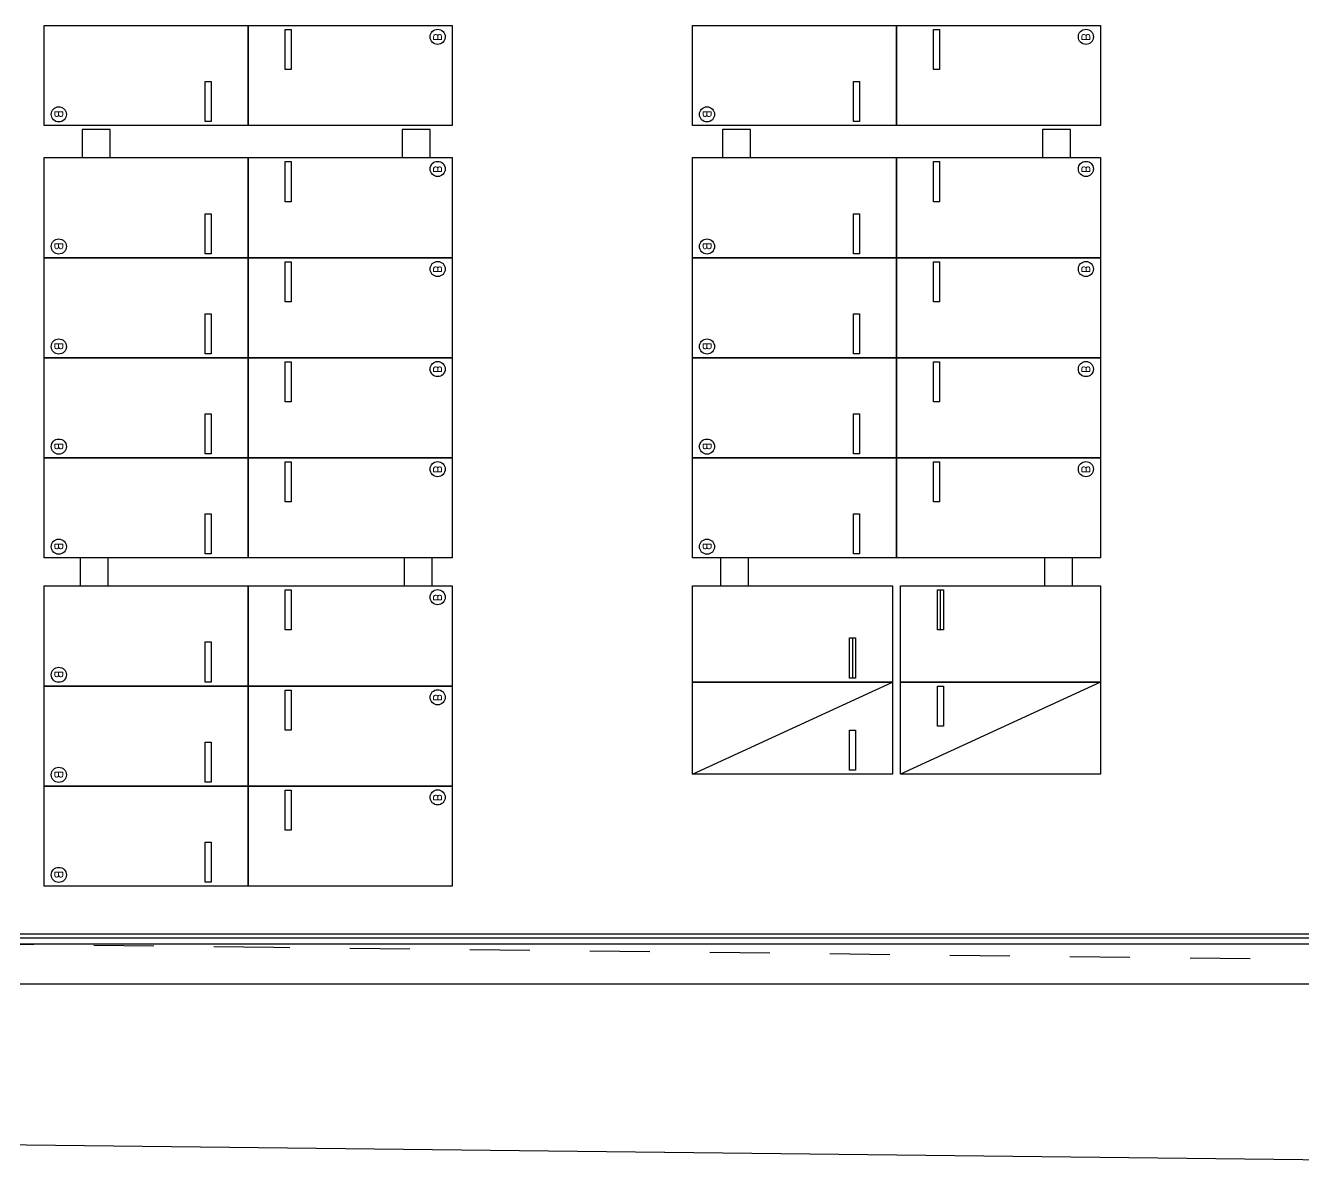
# Model space of a CAD drawing. Header units: millimetres. Extents: x -7614 to 421357, y 87385 to 341757.
# Drawn here: x 146406 to 178342, y 145100 to 173727 of the extents above; entities that cross this region are included whole.
import ezdxf

# ---------------------------------------------------------------- set-up
doc = ezdxf.new("R2010")
doc.units = ezdxf.units.MM
doc.header["$LTSCALE"] = 600
doc.header["$MEASUREMENT"] = 0
doc.linetypes.add('HIDDEN', pattern=[2, 1, -1])
doc.layers.add('e-plan', color=9, linetype='CONTINUOUS')
doc.styles.add('kiahn', font='romans.shx', dxfattribs={"bigfont": 'cadhs.shx'})

msp = doc.modelspace()

# ---------------------------------------------------------------- linework, layer by layer
at = {"layer": 'e-plan'}
for p, q in [((146870, 171227), (146870, 173727)), ((146870, 173727), (151970, 173727)), ((151970, 173727), (151970, 171227)), ((151970, 171227), (151970, 173727)), ((151970, 173727), (157070, 173727)), ((152895, 173627), (153045, 173627)), ((152895, 172627), (152895, 173627)), ((153045, 173627), (153045, 172627)), ((157070, 173727), (157070, 171227)), ((163070, 171227), (163070, 173727)), ((163070, 173727), (168170, 173727)), ((168170, 173727), (168170, 171227)), ((168170, 171227), (168170, 173727)), ((168170, 173727), (173270, 173727)), ((169095, 173627), (169245, 173627)), ((169095, 172627), (169095, 173627)), ((169245, 173627), (169245, 172627)), ((173270, 173727), (173270, 171227)), ((153045, 172627), (152895, 172627)), ((169245, 172627), (169095, 172627)), ((150895, 171327), (150895, 172327)), ((150895, 172327), (151045, 172327)), ((151045, 172327), (151045, 171327)), ((167095, 171327), (167095, 172327)), ((167095, 172327), (167245, 172327)), ((167245, 172327), (167245, 171327)), ((151970, 171227), (146870, 171227)), ((151045, 171327), (150895, 171327)), ((157070, 171227), (151970, 171227)), ((168170, 171227), (163070, 171227)), ((167245, 171327), (167095, 171327)), ((173270, 171227), (168170, 171227)), ((148520, 171127), (147820, 171127)), ((147820, 171127), (147820, 170427)), ((148520, 170427), (148520, 171127)), ((156520, 171127), (155820, 171127)), ((155820, 171127), (155820, 170427)), ((156520, 170427), (156520, 171127)), ((164520, 171127), (163820, 171127)), ((163820, 171127), (163820, 170427)), ((164520, 170427), (164520, 171127)), ((172520, 171127), (171820, 171127)), ((171820, 171127), (171820, 170427)), ((172520, 170427), (172520, 171127)), ((146870, 167927), (146870, 170427)), ((146870, 170427), (151970, 170427)), ((147820, 170427), (148520, 170427)), ((151970, 170427), (151970, 167927)), ((151970, 167927), (151970, 170427)), ((151970, 170427), (157070, 170427)), ((152895, 170327), (153045, 170327)), ((152895, 169327), (152895, 170327)), ((153045, 170327), (153045, 169327)), ((155820, 170427), (156520, 170427)), ((157070, 170427), (157070, 167927)), ((163070, 167927), (163070, 170427)), ((163070, 170427), (168170, 170427)), ((163820, 170427), (164520, 170427)), ((168170, 170427), (168170, 167927)), ((168170, 167927), (168170, 170427)), ((168170, 170427), (173270, 170427)), ((169095, 170327), (169245, 170327)), ((169095, 169327), (169095, 170327)), ((169245, 170327), (169245, 169327)), ((171820, 170427), (172520, 170427)), ((173270, 170427), (173270, 167927)), ((153045, 169327), (152895, 169327)), ((169245, 169327), (169095, 169327)), ((150895, 168027), (150895, 169027)), ((150895, 169027), (151045, 169027)), ((151045, 169027), (151045, 168027)), ((167095, 168027), (167095, 169027)), ((167095, 169027), (167245, 169027)), ((167245, 169027), (167245, 168027)), ((151045, 168027), (150895, 168027)), ((167245, 168027), (167095, 168027)), ((151970, 167927), (146870, 167927)), ((146870, 165427), (146870, 167927)), ((146870, 167927), (151970, 167927)), ((151970, 167927), (151970, 165427)), ((151970, 165427), (151970, 167927)), ((151970, 167927), (157070, 167927)), ((157070, 167927), (151970, 167927)), ((152895, 167827), (153045, 167827)), ((152895, 166827), (152895, 167827)), ((153045, 167827), (153045, 166827)), ((157070, 167927), (157070, 165427)), ((168170, 167927), (163070, 167927)), ((163070, 165427), (163070, 167927)), ((163070, 167927), (168170, 167927)), ((168170, 167927), (168170, 165427)), ((168170, 165427), (168170, 167927)), ((168170, 167927), (173270, 167927)), ((173270, 167927), (168170, 167927)), ((169095, 167827), (169245, 167827)), ((169095, 166827), (169095, 167827)), ((169245, 167827), (169245, 166827)), ((173270, 167927), (173270, 165427)), ((153045, 166827), (152895, 166827)), ((169245, 166827), (169095, 166827)), ((150895, 165527), (150895, 166527)), ((150895, 166527), (151045, 166527)), ((151045, 166527), (151045, 165527)), ((167095, 165527), (167095, 166527)), ((167095, 166527), (167245, 166527)), ((167245, 166527), (167245, 165527)), ((151045, 165527), (150895, 165527)), ((167245, 165527), (167095, 165527)), ((151970, 165427), (146870, 165427)), ((146870, 162927), (146870, 165427)), ((146870, 165427), (151970, 165427)), ((151970, 165427), (151970, 162927)), ((157070, 165427), (151970, 165427)), ((151970, 162927), (151970, 165427)), ((151970, 165427), (157070, 165427)), ((152895, 165327), (153045, 165327)), ((152895, 164327), (152895, 165327)), ((153045, 165327), (153045, 164327)), ((157070, 165427), (157070, 162927)), ((168170, 165427), (163070, 165427)), ((163070, 162927), (163070, 165427)), ((163070, 165427), (168170, 165427)), ((168170, 165427), (168170, 162927)), ((173270, 165427), (168170, 165427)), ((168170, 162927), (168170, 165427)), ((168170, 165427), (173270, 165427)), ((169095, 165327), (169245, 165327)), ((169095, 164327), (169095, 165327)), ((169245, 165327), (169245, 164327)), ((173270, 165427), (173270, 162927)), ((153045, 164327), (152895, 164327)), ((169245, 164327), (169095, 164327)), ((150895, 163027), (150895, 164027)), ((150895, 164027), (151045, 164027)), ((151045, 164027), (151045, 163027)), ((167095, 163027), (167095, 164027)), ((167095, 164027), (167245, 164027)), ((167245, 164027), (167245, 163027)), ((151970, 162927), (146870, 162927)), ((146870, 160427), (146870, 162927)), ((146870, 162927), (151970, 162927)), ((151045, 163027), (150895, 163027)), ((151970, 162927), (151970, 160427)), ((151970, 160427), (151970, 162927)), ((151970, 162927), (157070, 162927)), ((157070, 162927), (151970, 162927)), ((157070, 162927), (157070, 160427)), ((168170, 162927), (163070, 162927)), ((163070, 160427), (163070, 162927)), ((163070, 162927), (168170, 162927)), ((167245, 163027), (167095, 163027)), ((168170, 162927), (168170, 160427)), ((168170, 160427), (168170, 162927)), ((168170, 162927), (173270, 162927)), ((173270, 162927), (168170, 162927)), ((173270, 162927), (173270, 160427)), ((152895, 162827), (153045, 162827)), ((152895, 161827), (152895, 162827)), ((153045, 162827), (153045, 161827)), ((169095, 162827), (169245, 162827)), ((169095, 161827), (169095, 162827)), ((169245, 162827), (169245, 161827)), ((153045, 161827), (152895, 161827)), ((169245, 161827), (169095, 161827)), ((150895, 160527), (150895, 161527)), ((150895, 161527), (151045, 161527)), ((151045, 161527), (151045, 160527)), ((167095, 160527), (167095, 161527)), ((167095, 161527), (167245, 161527)), ((167245, 161527), (167245, 160527)), ((151970, 160427), (146870, 160427)), ((148470, 160427), (147770, 160427)), ((147770, 160427), (147770, 159727)), ((148470, 159727), (148470, 160427)), ((151045, 160527), (150895, 160527)), ((157070, 160427), (151970, 160427)), ((156570, 160427), (155870, 160427)), ((155870, 160427), (155870, 159727)), ((156570, 159727), (156570, 160427)), ((168170, 160427), (163070, 160427)), ((164470, 160427), (163770, 160427)), ((163770, 160427), (163770, 159727)), ((164470, 159727), (164470, 160427)), ((167245, 160527), (167095, 160527)), ((173270, 160427), (168170, 160427)), ((172570, 160427), (171870, 160427)), ((171870, 160427), (171870, 159727)), ((172570, 159727), (172570, 160427)), ((146870, 157227), (146870, 159727)), ((146870, 159727), (151970, 159727)), ((147770, 159727), (148470, 159727)), ((151970, 159727), (151970, 157227)), ((151970, 157227), (151970, 159727)), ((151970, 159727), (157070, 159727)), ((155870, 159727), (156570, 159727)), ((157070, 159727), (157070, 157227)), ((163070, 157327), (163070, 159727)), ((163070, 159727), (168070, 159727)), ((163770, 159727), (164470, 159727)), ((168070, 159727), (168070, 157327)), ((168270, 157327), (168270, 159727)), ((168270, 159727), (173270, 159727)), ((171870, 159727), (172570, 159727)), ((173270, 159727), (173270, 157327)), ((152895, 159627), (153045, 159627)), ((152895, 158627), (152895, 159627)), ((153045, 159627), (153045, 158627)), ((169195, 159627), (169345, 159627)), ((169195, 158627), (169195, 159627)), ((169270, 158627), (169270, 159627)), ((169345, 159627), (169345, 158627)), ((153045, 158627), (152895, 158627)), ((166995, 157427), (166995, 158427)), ((166995, 158427), (167145, 158427)), ((167070, 158427), (167070, 157427)), ((167145, 158427), (167145, 157427)), ((169345, 158627), (169195, 158627)), ((150895, 157327), (150895, 158327)), ((150895, 158327), (151045, 158327)), ((151045, 158327), (151045, 157327)), ((151970, 157227), (146870, 157227)), ((146870, 154727), (146870, 157227)), ((146870, 157227), (151970, 157227)), ((151045, 157327), (150895, 157327)), ((151970, 157227), (151970, 154727)), ((151970, 154727), (151970, 157227)), ((151970, 157227), (157070, 157227)), ((157070, 157227), (151970, 157227)), ((152895, 157127), (153045, 157127)), ((152895, 156127), (152895, 157127)), ((153045, 157127), (153045, 156127)), ((157070, 157227), (157070, 154727)), ((163070, 155027), (168070, 157327)), ((163070, 155027), (163070, 157327)), ((163070, 157327), (168070, 157327)), ((168070, 157327), (163070, 157327)), ((167145, 157427), (166995, 157427)), ((168070, 157327), (168070, 155027)), ((173270, 157327), (168270, 155027)), ((168270, 155027), (168270, 157327)), ((168270, 157327), (173270, 157327)), ((173270, 157327), (168270, 157327)), ((169195, 157227), (169345, 157227)), ((169195, 156227), (169195, 157227)), ((169345, 157227), (169345, 156227)), ((173270, 157327), (173270, 155027)), ((169345, 156227), (169195, 156227)), ((153045, 156127), (152895, 156127)), ((166995, 155127), (166995, 156127)), ((166995, 156127), (167145, 156127)), ((167145, 156127), (167145, 155127)), ((150895, 154827), (150895, 155827)), ((150895, 155827), (151045, 155827)), ((151045, 155827), (151045, 154827)), ((168070, 155027), (163070, 155027)), ((167145, 155127), (166995, 155127)), ((173270, 155027), (168270, 155027)), ((151970, 154727), (146870, 154727)), ((146870, 152227), (146870, 154727)), ((146870, 154727), (151970, 154727)), ((151045, 154827), (150895, 154827)), ((157070, 154727), (151970, 154727)), ((151970, 154727), (151970, 152227)), ((151970, 152227), (151970, 154727)), ((151970, 154727), (157070, 154727)), ((152895, 154627), (153045, 154627)), ((152895, 153627), (152895, 154627)), ((153045, 154627), (153045, 153627)), ((157070, 154727), (157070, 152227)), ((153045, 153627), (152895, 153627)), ((150895, 152327), (150895, 153327)), ((150895, 153327), (151045, 153327)), ((151045, 153327), (151045, 152327)), ((151970, 152227), (146870, 152227)), ((151045, 152327), (150895, 152327)), ((157070, 152227), (151970, 152227)), ((193770, 150777), (76970, 150777)), ((184670, 151027), (118270, 151027)), ((184670, 150927), (118270, 150927)), ((192770, 149777), (75970, 149777)), ((101156, 146286), (203947, 145100))]:
    msp.add_line(p, q, dxfattribs=at)
at = {"layer": 'e-plan', "linetype": 'HIDDEN', "ltscale": 2.5}
for p, q in [((152609, 150693), (101218, 151286)), ((204005, 150099), (152609, 150693))]:
    msp.add_line(p, q, dxfattribs=at)
at = {"layer": 'e-plan'}
for centre in [(156705, 173445), (172905, 173445), (147236, 171508), (163436, 171508), (156705, 170145), (172905, 170145), (147236, 168208), (163436, 168208), (156705, 167645), (172905, 167645), (147236, 165708), (163436, 165708), (156705, 165145), (172905, 165145), (147236, 163208), (163436, 163208), (156705, 162645), (172905, 162645), (147236, 160708), (163436, 160708), (156705, 159445), (147236, 157508), (156705, 156945), (147236, 155008), (156705, 154445), (147236, 152508)]:
    msp.add_circle(centre, 189, dxfattribs=at)

# ---------------------------------------------------------------- texts
at = {"layer": 'e-plan', "style": 'kiahn', "text_generation_flag": 4}
for rotation, p in [(90, (156604, 173346)), (90, (172804, 173346)), (270, (147337, 171607)), (270, (163537, 171607)), (90, (156604, 170046)), (90, (172804, 170046)), (270, (147337, 168307)), (270, (163537, 168307)), (90, (156604, 167546)), (90, (172804, 167546)), (270, (147337, 165807)), (270, (163537, 165807)), (90, (156604, 165046)), (90, (172804, 165046)), (270, (147337, 163307)), (270, (163537, 163307)), (90, (156604, 162546)), (90, (172804, 162546)), (270, (147337, 160807)), (270, (163537, 160807)), (90, (156604, 159346)), (270, (147337, 157607)), (90, (156604, 156846)), (270, (147337, 155107)), (90, (156604, 154346)), (270, (147337, 152607))]:
    msp.add_text('B', height=200, rotation=rotation, dxfattribs=at).set_placement(p)

doc.saveas('drawing.dxf')
